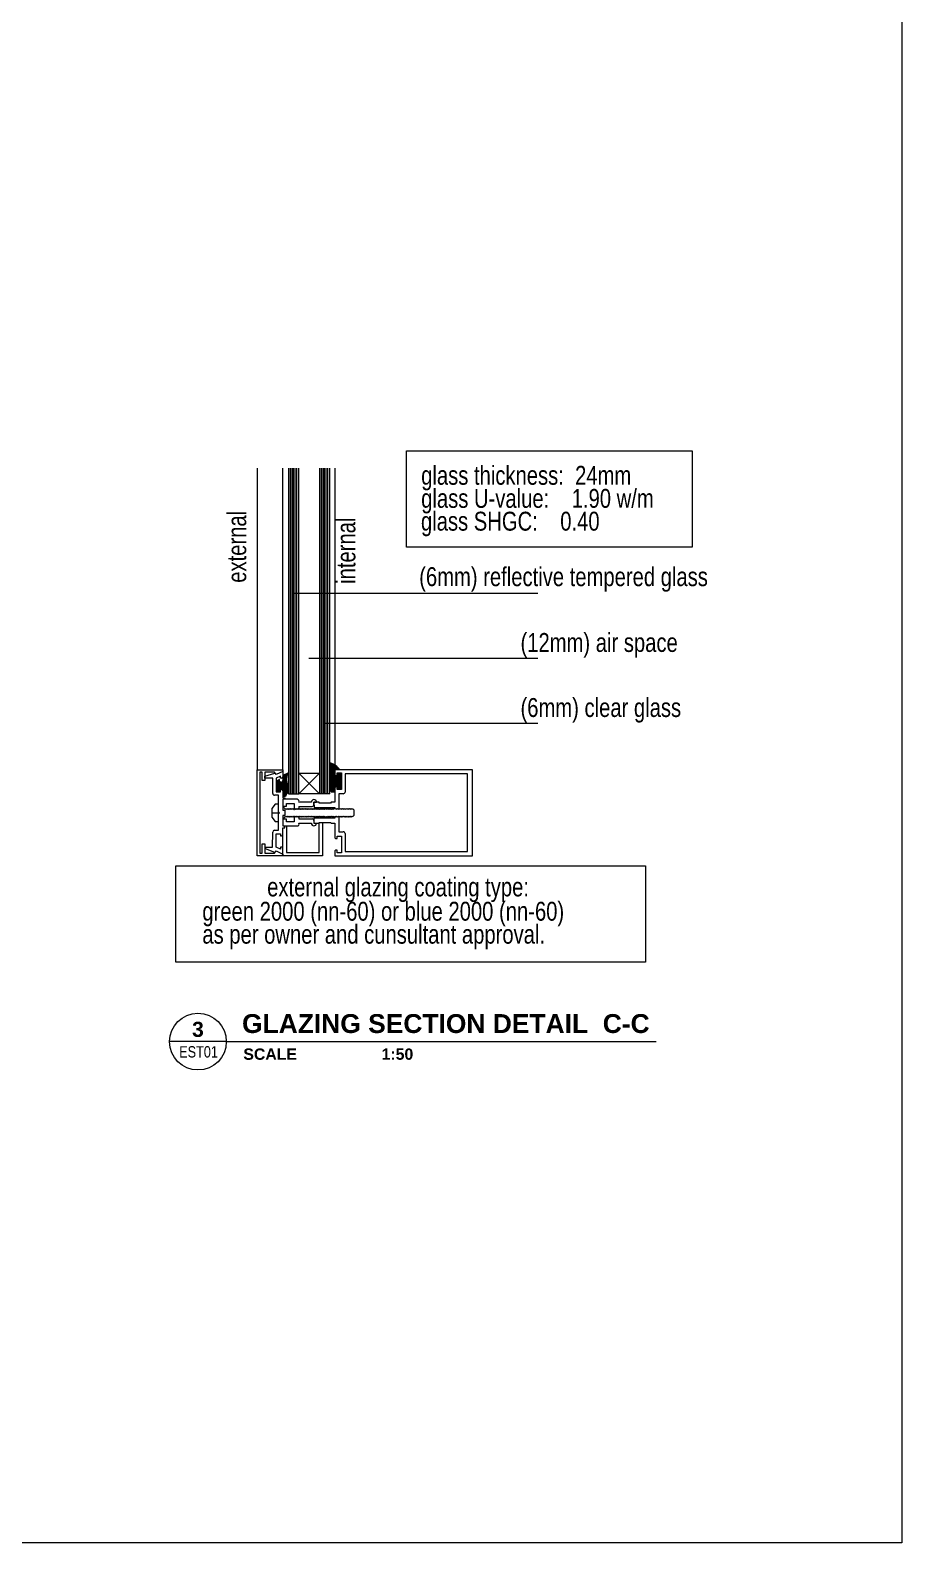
# Model space of a CAD drawing. Header units: millimetres. Extents: x -9083 to 924194, y -232449 to 321637.
# Drawn here: x 35065 to 46597, y -158510 to -138496 of the extents above; entities that cross this region are included whole.
import ezdxf
from ezdxf.enums import TextEntityAlignment as Align

# ---------------------------------------------------------------- set-up
doc = ezdxf.new("R2010")
doc.units = ezdxf.units.MM
doc.header["$LTSCALE"] = 400
doc.header["$MEASUREMENT"] = 0
doc.layers.get('Defpoints').update_dxf_attribs({"color": 8, "lineweight": 5})
for name, color, linetype, lineweight in [('GENERAL TEXT', 4, 'Continuous', 5), ('REFER TILTLE 100', 7, 'Continuous', 5), ('TEXT DRAWING TITLE', 7, 'Continuous', 5), ('WINDOWS', 5, 'Continuous', 5)]:
    doc.layers.add(name, color=color, linetype=linetype, lineweight=lineweight)
doc.styles.add('arial', font='arial.ttf', dxfattribs={"width": 0.8, "height": 2.2})
doc.styles.add('ARIAL-TITLE', font='arialbd.ttf')
doc.styles.get("Standard").update_dxf_attribs({"font": 'GOTHIC.TTF', "height": 220})

# ---------------------------------------------------------------- blocks, each defined once
blk = doc.blocks.new('A-DETAIL-TITLE-100')
at = {"layer": 'TEXT DRAWING TITLE', "linetype": 'Continuous'}
blk.add_line((0, 0), (-1500, 0), dxfattribs=at)
blk.add_circle((-750, 0), 750, dxfattribs=at)
at = {"layer": 'TEXT DRAWING TITLE', "style": 'ARIAL-TITLE'}
for tag, p, height in [('TITLE1', (450, 937), 500), ('SCALE1', (450, -480), 300), ('SCALE2', (2479, -480), 300)]:
    blk.add_attdef(tag, p, '', height=height, dxfattribs=at)
at = {"layer": 'TEXT DRAWING TITLE', "linetype": 'Continuous', "style": 'ARIAL-TITLE'}
blk.add_attdef('DRWG-NO', text='', height=400, dxfattribs=at).set_placement((-751, 326), align=Align.MIDDLE)
at = {"layer": 'TEXT DRAWING TITLE', "color": 7, "style": 'ARIAL-TITLE'}
blk.add_attdef('TITLE2_001', (435, 228), '', height=500, dxfattribs=at)
at = {"layer": 'TEXT DRAWING TITLE', "linetype": 'Continuous', "style": 'arial', "width": 0.8}
blk.add_attdef('DRAWING-REF', text='', height=300, dxfattribs=at).set_placement((-735, -270), align=Align.MIDDLE)

msp = doc.modelspace()

# ---------------------------------------------------------------- hatches: boundary and pattern name
at = {"layer": 'GENERAL TEXT'}
h = msp.add_hatch(color=256, dxfattribs=at)
edge = h.paths.add_edge_path()
edge.add_ellipse((38548.66209, -145943.8313), major_axis=(57.22391, 14.85171), ratio=0.9999999879, start_angle=-14.549352033, end_angle=345.450647967)
h = msp.add_hatch(color=256, dxfattribs=at)
edge = h.paths.add_edge_path()
edge.add_ellipse((38750.50496, -146804.65013), major_axis=(57.22391, 14.85171), ratio=0.9999999879, start_angle=-14.549352033, end_angle=345.450647967)
h = msp.add_hatch(color=256, dxfattribs=at)
edge = h.paths.add_edge_path()
edge.add_ellipse((38958.96581, -147665.46895), major_axis=(57.22391, 14.85171), ratio=0.9999999879, start_angle=-14.549352033, end_angle=345.450647967)
at = {"layer": 'WINDOWS'}
h = msp.add_hatch(dxfattribs=at)
h.set_pattern_fill('ANSI31', color=256, scale=0.091767, style=0)
h.set_pattern_definition([(45, (35583.801, -128679.983), (-5.0724236, 5.0724236), [])])
edge = h.paths.add_edge_path()
edge.add_line((39184.23061, -148320.41034), (39127.91441, -148320.41034))
edge.add_line((39127.91441, -148320.41034), (39127.91441, -148354.60232))
edge.add_ellipse((39115.09241, -148337.50633), major_axis=(-20.66546, 5.44197), ratio=0.9999999676, start_angle=14.753138102, end_angle=141.623039123, ccw=False)
edge.add_line((39093.72243, -148337.50633), (39093.72243, -148280.18449))
edge.add_line((39093.72243, -148280.18449), (39098.75067, -148280.18449))
edge.add_line((39098.75066, -148280.18449), (39098.75066, -148222.26949))
edge.add_ellipse((38943.9277, -148449.01665), major_axis=(-239.12211, 134.92606), ratio=0.9999999683, start_angle=265.108859476, end_angle=279.901492709)
edge.add_ellipse((38732.20333, -148276.70716), major_axis=(19.86361, 314.96873), ratio=0.9999999935, start_angle=252.926105953, end_angle=289.507092701, ccw=False)
edge.add_line((39027.45835, -148388.17165), (39027.41327, -148519.62418))
edge.add_ellipse((38951.9263, -148574.83888), major_axis=(-77.48507, 52.37377), ratio=0.9999999901, start_angle=214.055576912, end_angle=250.239051839, ccw=False)
edge.add_line((39045.45141, -148574.83888), (39093.72244, -148574.83888))
edge.add_line((39093.72243, -148574.83888), (39093.72243, -148524.55656))
edge.add_ellipse((39119.36641, -148533.10455), major_axis=(-26.1328, 6.91077), ratio=0.9999999808, start_angle=266.377722435, end_angle=356.377728084, ccw=False)
edge.add_line((39127.91441, -148507.46057), (39127.91441, -148541.65255))
edge.add_line((39127.91441, -148541.65255), (39184.23061, -148541.65255))
edge.add_line((39184.23061, -148541.65255), (39184.23061, -148320.41034))
edge = h.paths.add_edge_path(flags=17)
edge.add_line((39098.75066, -148222.26949), (39098.75066, -148280.18449))
edge.add_line((39098.75066, -148280.18449), (39160.44588, -148280.18449))
edge.add_ellipse((38943.9277, -148449.01665), major_axis=(-200.54571, 187.52558), ratio=0.9999999879, start_angle=261.024069878, end_angle=278.753135816)
edge = h.paths.add_edge_path()
edge.add_ellipse((38681.30614, -148412.05753), major_axis=(22.86567, 223.85348), ratio=0.9999999956, start_angle=73.450870058, end_angle=122.530514324, ccw=False)
edge.add_line((38473.2386, -148326.3772), (38408.87723, -148357.29031))
edge.add_line((38408.87724, -148357.29031), (38408.87724, -148421.98063))
edge.add_ellipse((38386.65245, -148421.98063), major_axis=(15.12234, 16.28668), ratio=0.9999999391, start_angle=228.329610912, end_angle=312.876988932, ccw=False)
edge.add_ellipse((38386.08953, -148416.08334), major_axis=(28.0668, 2.14811), ratio=0.9999999459, start_angle=212.671749399, end_angle=271.075979461, ccw=False)
edge.add_line((38363.62315, -148433.04274), (38363.62315, -148408.90722))
edge.add_line((38363.62315, -148408.90722), (38317.36341, -148433.21764))
edge.add_line((38317.36342, -148433.21764), (38317.36342, -148571.82194))
edge.add_line((38317.36342, -148571.82194), (38374.68526, -148571.82194))
edge.add_line((38374.68526, -148571.82194), (38374.68526, -148544.66949))
edge.add_line((38374.68526, -148544.66949), (38391.78125, -148544.66949))
edge.add_ellipse((38391.78125, -148561.76547), major_axis=(-13.9328, 9.90706), ratio=0.9999999341, start_angle=215.415129935, end_angle=305.415126369, ccw=False)
edge.add_line((38408.87724, -148561.76547), (38408.87724, -148637.12698))
edge.add_line((38408.87724, -148637.12698), (38442.86909, -148637.12698))
edge.add_ellipse((38564.40025, -148671.10639), major_axis=(48.46623, 116.51372), ratio=0.9999999882, start_angle=64.392580151, end_angle=96.96516794, ccw=False)
edge.add_line((38480.27814, -148577.04316), (38480.27814, -148513.15628))

# ---------------------------------------------------------------- linework, layer by layer
at = {"layer": 'Defpoints'}
msp.add_lwpolyline([(900, -118224.60837), (46596.80779, -118224.60837), (46596.80779, -158509.95437), (900, -158509.95437)], close=True, dxfattribs=at)
at = {"layer": 'GENERAL TEXT'}
for p, q in [((40041.61146, -144061.3757, 0.01189), (43823.81306, -144061.3757, 0.01189)), ((40041.61146, -145334.18306, 0.01189), (40041.61146, -144061.3757, 0.01189)), ((43823.81306, -144061.3757, 0.01189), (43823.81306, -145334.18306, 0.01189)), ((43823.81306, -145334.18306, 0.01189), (40041.61146, -145334.18306, 0.01189)), ((38548.66209, -145943.8313, 0.01189), (41781.32464, -145943.8313, 0.01189)), ((38750.50496, -146804.65013, 0.01189), (41781.32464, -146804.65013, 0.01189)), ((38958.96581, -147665.46895, 0.01189), (41781.32464, -147665.46895, 0.01189)), ((36992.30967, -149552.7141, 0.01189), (43205.70405, -149552.7141, 0.01189)), ((36992.30967, -150825.52146, 0.01189), (36992.30967, -149552.7141, 0.01189)), ((43205.70405, -149552.7141, 0.01189), (43205.70405, -150825.52146, 0.01189)), ((43205.70405, -150825.52146, 0.01189), (36992.30967, -150825.52146, 0.01189))]:
    msp.add_line(p, q, dxfattribs=at)
at = {"layer": 'TEXT DRAWING TITLE', "linetype": 'Continuous'}
msp.add_line((37659.61533, -151878.96185), (43347.29072, -151878.96185), dxfattribs=at)
at = {"layer": 'WINDOWS'}
for p, q in [((38066.95746, -144290.78525, 0.01189), (38066.95746, -148280.18449, 0.01189)), ((38408.87724, -148280.18449, 0.01189), (38408.87724, -144290.78525, 0.01189)), ((38480.27814, -144290.78525, 0.01189), (38480.27814, -148599.98004, 0.01189)), ((38503.408, -144290.78525, 0.01189), (38503.408, -148599.98004, 0.01189)), ((38526.53787, -144290.78525, 0.01189), (38526.53787, -148599.98004, 0.01189)), ((38548.66209, -148599.98004, 0.01189), (38548.66209, -144290.78525, 0.01189)), ((38571.79195, -148599.98004, 0.01189), (38571.79195, -144290.78525, 0.01189)), ((38593.91618, -148599.98004, 0.01189), (38593.91618, -144290.78525, 0.01189)), ((38617.04604, -148599.98004, 0.01189), (38617.04604, -144290.78525, 0.01189)), ((38890.58186, -144290.78525, 0.01189), (38890.58186, -148599.98004, 0.01189)), ((38913.71172, -144290.78525, 0.01189), (38913.71172, -148599.98004, 0.01189)), ((38936.84159, -144290.78525, 0.01189), (38936.84159, -148599.98004, 0.01189)), ((38958.96581, -148599.98004, 0.01189), (38958.96581, -144290.78525, 0.01189)), ((38982.09568, -148599.98004, 0.01189), (38982.09568, -144290.78525, 0.01189)), ((39004.2199, -148599.98004, 0.01189), (39004.2199, -144290.78525, 0.01189)), ((39027.34977, -148599.98004, 0.01189), (39027.34977, -144290.78525, 0.01189)), ((39098.75066, -148222.26949, 0.01189), (39098.75066, -144290.78525, 0.01189)), ((38066.95746, -148280.18449, 0.01189), (38408.87724, -148280.18449, 0.01189)), ((38066.95746, -149420.58749, 0.01189), (38066.95746, -148280.18449, 0.01189)), ((38066.95746, -148280.18449, 0.01189), (38408.87724, -148280.18449, 0.01189)), ((38408.87724, -148302.30871, 0.01189), (38317.36342, -148343.54021, 0.01189)), ((38408.87724, -148280.18449, 0.01189), (38408.87724, -148376.72654, 0.01189)), ((40917.96499, -148280.18449, 0.01189), (39093.72243, -148280.18449, 0.01189)), ((39093.72243, -148280.18449, 0.01189), (39093.72243, -148337.50633, 0.01189)), ((40917.96499, -149420.58749, 0.01189), (40917.96499, -148280.18449, 0.01189)), ((38135.34142, -148314.37646, 0.01189), (38101.14944, -148314.37646, 0.01189)), ((38101.14944, -148314.37646, 0.01189), (38101.14944, -149386.39551, 0.01189)), ((38135.34142, -148421.98063, 0.01189), (38135.34142, -148314.37646, 0.01189)), ((38169.5334, -148421.98063, 0.01189), (38135.34142, -148421.98063, 0.01189)), ((38295.23919, -148314.37646, 0.01189), (38169.5334, -148314.37646, 0.01189)), ((38169.5334, -148314.37646, 0.01189), (38169.5334, -148421.98063, 0.01189)), ((38169.5334, -148368.17854, 0.01189), (38303.28437, -148325.43857, 0.01189)), ((38169.5334, -148393.82253, 0.01189), (38169.5334, -148368.17854, 0.01189)), ((38273.11497, -148393.82253, 0.01189), (38169.5334, -148393.82253, 0.01189)), ((38273.11497, -148594.95181, 0.01189), (38273.11497, -148393.82253, 0.01189)), ((38317.36342, -148343.54021, 0.01189), (38295.23919, -148314.37646, 0.01189)), ((38374.68526, -148366.67007, 0.01189), (38317.36342, -148393.82253, 0.01189)), ((38317.36342, -148393.82253, 0.01189), (38317.36342, -148571.82194, 0.01189)), ((38363.62315, -148408.90722, 0.01189), (38317.36342, -148433.21764, 0.01189)), ((38363.62315, -148433.04274, 0.01189), (38363.62315, -148408.90722, 0.01189)), ((38374.68526, -148393.82253, 0.01189), (38374.68526, -148366.67007, 0.01189)), ((38391.78125, -148393.82253, 0.01189), (38374.68526, -148393.82253, 0.01189)), ((38473.2386, -148326.3772, 0.01189), (38408.87724, -148357.29031, 0.01189)), ((38408.87724, -148357.29031, 0.01189), (38408.87724, -148421.98063, 0.01189)), ((38617.04604, -148325.43857, 0.01189), (38890.58186, -148325.43857, 0.01189)), ((38617.04604, -148599.98004, 0.01189), (38617.04604, -148325.43857, 0.01189)), ((38890.58186, -148325.43857, 0.01189), (38617.04604, -148599.98004, 0.01189)), ((38754.31585, -148463.21305, 0.01189), (38617.04604, -148325.43857, 0.01189)), ((38617.04604, -148325.43857, 0.01189), (38890.58186, -148599.98004, 0.01189)), ((38617.04604, -148599.98004, 0.01189), (38754.31585, -148463.21305, 0.01189)), ((38890.58186, -148325.43857, 0.01189), (38890.58186, -148599.98004, 0.01189)), ((39027.45835, -148388.17165, 0.01189), (39027.41327, -148519.62418, 0.01189)), ((39127.91441, -148354.60232, 0.01189), (39127.91441, -148320.41034, 0.01189)), ((39127.91441, -148320.41034, 0.01189), (39184.23061, -148320.41034, 0.01189)), ((39184.23061, -148320.41034, 0.01189), (39184.23061, -148541.65255, 0.01189)), ((40849.58102, -148336.50068, 0.01189), (39230.49034, -148336.50068, 0.01189)), ((39230.49034, -148336.50068, 0.01189), (39230.49034, -148575.84452, 0.01189)), ((40849.58102, -149363.26565, 0.01189), (40849.58102, -148336.50068, 0.01189)), ((38351.5554, -148617.07603, 0.01189), (38295.23919, -148617.07603, 0.01189)), ((38317.36342, -148571.82194, 0.01189), (38374.68526, -148571.82194, 0.01189)), ((38351.5554, -148841.33517, 0.01189), (38351.5554, -148617.07603, 0.01189)), ((38374.68526, -148571.82194, 0.01189), (38374.68526, -148544.66949, 0.01189)), ((38374.68526, -148544.66949, 0.01189), (38391.78125, -148544.66949, 0.01189)), ((38408.87724, -148561.76547, 0.01189), (38408.87724, -148651.268, 0.01189)), ((38442.86909, -148637.12698, 0.01189), (38408.87724, -148637.12698, 0.01189)), ((38408.87724, -148651.268, 0.01189), (38432.0071, -148651.268, 0.01189)), ((38597.93876, -148672.38658, 0.01189), (38408.87724, -148672.38658, 0.01189)), ((38408.87724, -148672.38658, 0.01189), (38408.87724, -148816.19401, 0.01189)), ((38432.0071, -148651.268, 0.01189), (38432.0071, -148672.38658, 0.01189)), ((38480.27814, -148599.98004, 0.01189), (38617.04604, -148599.98004, 0.01189)), ((38890.58186, -148599.98004, 0.01189), (38617.04604, -148599.98004, 0.01189)), ((39027.34977, -148599.98004, 0.01189), (38890.58186, -148599.98004, 0.01189)), ((39045.45141, -148574.83888, 0.01189), (39093.72243, -148574.83888, 0.01189)), ((39093.72243, -148524.55656, 0.01189), (39093.72243, -148710.60114, 0.01189)), ((39127.91441, -148541.65255, 0.01189), (39127.91441, -148507.46057, 0.01189)), ((39184.23061, -148541.65255, 0.01189), (39127.91441, -148541.65255, 0.01189)), ((39207.36047, -148598.97439, 0.01189), (39150.03863, -148598.97439, 0.01189)), ((39150.03863, -148598.97439, 0.01189), (39150.03863, -148795.07544, 0.01189)), ((38306.30131, -148735.7423, 0.01189), (38261.04722, -148793.06414, 0.01189)), ((38261.04722, -148793.06414, 0.01189), (38261.04722, -148906.70219, 0.01189)), ((38261.04722, -148849.88317, 0.01189), (38363.62315, -148850.38599, 0.01189)), ((38351.5554, -148735.7423, 0.01189), (38306.30131, -148735.7423, 0.01189)), ((38363.62315, -148850.38599, 0.01189), (38351.5554, -148841.33517, 0.01189)), ((38351.5554, -148858.43116, 0.01189), (38363.62315, -148850.38599, 0.01189)), ((38351.5554, -149082.6903, 0.01189), (38351.5554, -148858.43116, 0.01189)), ((38408.87724, -148763.9004, 0.01189), (38454.13133, -148763.9004, 0.01189)), ((38408.87724, -148782.00203, 0.01189), (38425.97322, -148782.00203, 0.01189)), ((38408.87724, -148816.19401, 0.01189), (38432.0071, -148816.19401, 0.01189)), ((38432.0071, -148884.57797, 0.01189), (38408.87724, -148884.57797, 0.01189)), ((38408.87724, -148884.57797, 0.01189), (38408.87724, -149025.36846, 0.01189)), ((38425.97322, -148782.00203, 0.01189), (38438.04099, -148806.13755, 0.01189)), ((38425.97322, -148919.77559, 0.01189), (38438.04099, -148895.64008, 0.01189)), ((38432.0071, -148816.19401, 0.01189), (38432.0071, -148884.57797, 0.01189)), ((38438.04099, -148806.13755, 0.01189), (38449.10309, -148795.07544, 0.01189)), ((38438.04099, -148895.64008, 0.01189), (38449.10309, -148906.70219, 0.01189)), ((38449.10309, -148795.07544, 0.01189), (38461.17085, -148806.13755, 0.01189)), ((38449.10309, -148906.70219, 0.01189), (38461.17085, -148895.64008, 0.01189)), ((38454.13133, -148763.9004, 0.01189), (38454.13133, -148729.70842, 0.01189)), ((38454.13133, -148729.70842, 0.01189), (38557.7129, -148729.70842, 0.01189)), ((38461.17085, -148806.13755, 0.01189), (38472.23296, -148795.07544, 0.01189)), ((38461.17085, -148895.64008, 0.01189), (38472.23296, -148906.70219, 0.01189)), ((38472.23296, -148795.07544, 0.01189), (38483.29508, -148806.13755, 0.01189)), ((38472.23296, -148906.70219, 0.01189), (38483.29508, -148895.64008, 0.01189)), ((38483.29508, -148806.13755, 0.01189), (38495.36283, -148795.07544, 0.01189)), ((38483.29508, -148895.64008, 0.01189), (38495.36283, -148906.70219, 0.01189)), ((38495.36283, -148795.07544, 0.01189), (38506.42494, -148805.1319, 0.01189)), ((38495.36283, -148906.70219, 0.01189), (38506.42494, -148896.64572, 0.01189)), ((38506.42494, -148805.1319, 0.01189), (38517.48705, -148794.06979, 0.01189)), ((38506.42494, -148896.64572, 0.01189), (38517.48705, -148907.70783, 0.01189)), ((38517.48705, -148794.06979, 0.01189), (38528.54916, -148805.1319, 0.01189)), ((38517.48705, -148907.70783, 0.01189), (38528.54916, -148896.64572, 0.01189)), ((38528.54916, -148805.1319, 0.01189), (38540.61691, -148794.06979, 0.01189)), ((38528.54916, -148896.64572, 0.01189), (38540.61691, -148907.70783, 0.01189)), ((38540.61691, -148794.06979, 0.01189), (38551.67903, -148805.1319, 0.01189)), ((38540.61691, -148907.70783, 0.01189), (38551.67903, -148896.64572, 0.01189)), ((38551.67903, -148805.1319, 0.01189), (38557.7129, -148805.1319, 0.01189)), ((38551.67903, -148896.64572, 0.01189), (38557.7129, -148896.64572, 0.01189)), ((38557.7129, -148729.70842, 0.01189), (38557.7129, -148805.1319, 0.01189)), ((38557.7129, -148805.1319, 0.01189), (38563.74679, -148805.1319, 0.01189)), ((38557.7129, -148896.64572, 0.01189), (38557.7129, -148969.05226, 0.01189)), ((38557.7129, -148896.64572, 0.01189), (38563.74679, -148896.64572, 0.01189)), ((38563.74679, -148805.1319, 0.01189), (38563.74679, -148794.06979, 0.01189)), ((38563.74679, -148794.06979, 0.01189), (38574.80889, -148805.1319, 0.01189)), ((38563.74679, -148896.64572, 0.01189), (38563.74679, -148907.70783, 0.01189)), ((38563.74679, -148907.70783, 0.01189), (38574.80889, -148896.64572, 0.01189)), ((38574.80889, -148805.1319, 0.01189), (38585.87101, -148794.06979, 0.01189)), ((38574.80889, -148896.64572, 0.01189), (38585.87101, -148907.70783, 0.01189)), ((38585.87101, -148794.06979, 0.01189), (38597.93876, -148805.1319, 0.01189)), ((38585.87101, -148907.70783, 0.01189), (38597.93876, -148896.64572, 0.01189)), ((38597.93876, -148805.1319, 0.01189), (38607.99522, -148794.06979, 0.01189)), ((38597.93876, -148896.64572, 0.01189), (38607.99522, -148907.70783, 0.01189)), ((38607.99522, -148794.06979, 0.01189), (38619.05733, -148808.34038, 0.01189)), ((38607.99522, -148907.70783, 0.01189), (38619.05733, -148893.43724, 0.01189)), ((38619.05733, -148808.34038, 0.01189), (38631.12508, -148794.06979, 0.01189)), ((38619.05733, -148893.43724, 0.01189), (38631.12508, -148907.70783, 0.01189)), ((38784.98899, -148710.60114, 0.01189), (38621.06863, -148710.60114, 0.01189)), ((38621.06863, -148766.91734, 0.01189), (38797.05675, -148766.91734, 0.01189)), ((38621.06863, -148766.91734, 0.01189), (38621.06863, -148805.96195, 0.01189)), ((38621.06863, -148895.81567, 0.01189), (38621.06863, -148931.84335, 0.01189)), ((38631.12508, -148794.06979, 0.01189), (38642.1872, -148805.1319, 0.01189)), ((38631.12508, -148907.70783, 0.01189), (38642.1872, -148896.64572, 0.01189)), ((38642.1872, -148805.1319, 0.01189), (38653.24931, -148794.06979, 0.01189)), ((38642.1872, -148896.64572, 0.01189), (38653.24931, -148907.70783, 0.01189)), ((38653.24931, -148794.06979, 0.01189), (38664.31141, -148805.1319, 0.01189)), ((38653.24931, -148907.70783, 0.01189), (38664.31141, -148896.64572, 0.01189)), ((38664.31141, -148805.1319, 0.01189), (38676.37918, -148794.06979, 0.01189)), ((38664.31141, -148896.64572, 0.01189), (38676.37918, -148907.70783, 0.01189)), ((38676.37918, -148794.06979, 0.01189), (38687.44129, -148805.1319, 0.01189)), ((38676.37918, -148907.70783, 0.01189), (38687.44129, -148896.64572, 0.01189)), ((38687.44129, -148805.1319, 0.01189), (38698.5034, -148794.06979, 0.01189)), ((38687.44129, -148896.64572, 0.01189), (38698.5034, -148907.70783, 0.01189)), ((38698.5034, -148794.06979, 0.01189), (38710.57116, -148805.1319, 0.01189)), ((38698.5034, -148907.70783, 0.01189), (38710.57116, -148896.64572, 0.01189)), ((38710.57116, -148805.1319, 0.01189), (38721.63327, -148794.06979, 0.01189)), ((38710.57116, -148896.64572, 0.01189), (38721.63327, -148907.70783, 0.01189)), ((38721.63327, -148794.06979, 0.01189), (38732.69538, -148806.13755, 0.01189)), ((38721.63327, -148907.70783, 0.01189), (38732.69538, -148895.64008, 0.01189)), ((38732.69538, -148806.13755, 0.01189), (38744.76313, -148794.06979, 0.01189)), ((38732.69538, -148895.64008, 0.01189), (38744.76313, -148907.70783, 0.01189)), ((38744.76313, -148794.06979, 0.01189), (38755.82524, -148805.1319, 0.01189)), ((38744.76313, -148907.70783, 0.01189), (38755.82524, -148896.64572, 0.01189)), ((38755.82524, -148805.1319, 0.01189), (38767.893, -148794.06979, 0.01189)), ((38755.82524, -148896.64572, 0.01189), (38767.893, -148907.70783, 0.01189)), ((38767.893, -148794.06979, 0.01189), (38777.94947, -148806.13755, 0.01189)), ((38767.893, -148907.70783, 0.01189), (38777.94947, -148895.64008, 0.01189)), ((38777.94947, -148806.13755, 0.01189), (38790.01722, -148795.07544, 0.01189)), ((38777.94947, -148895.64008, 0.01189), (38790.01722, -148906.70219, 0.01189)), ((38790.01722, -148795.07544, 0.01189), (38800.5784, -148806.59673, 0.01189)), ((38790.01722, -148906.70219, 0.01189), (38800.5784, -148895.18089, 0.01189)), ((38800.5784, -148806.59673, 0.01189), (38813.14708, -148795.07544, 0.01189)), ((38800.5784, -148895.18089, 0.01189), (38813.14708, -148906.70219, 0.01189)), ((38813.14708, -148795.07544, 0.01189), (38824.2092, -148806.13755, 0.01189)), ((38813.14708, -148906.70219, 0.01189), (38824.2092, -148895.64008, 0.01189)), ((38887.56492, -148710.60114, 0.01189), (38819.18096, -148710.60114, 0.01189)), ((38819.18096, -148710.60114, 0.01189), (38822.19791, -148778.98509, 0.01189)), ((38819.18096, -148744.79312, 0.01189), (38819.18096, -148710.60114, 0.01189)), ((38819.18096, -148710.60114, 0.01189), (38853.37294, -148710.60114, 0.01189)), ((38822.19791, -148778.98509, 0.01189), (39093.72243, -148778.98509, 0.01189)), ((38824.2092, -148806.13755, 0.01189), (38834.72071, -148794.57489, 0.01189)), ((38824.2092, -148895.64008, 0.01189), (38834.72071, -148907.20273, 0.01189)), ((38834.72071, -148794.57489, 0.01189), (38846.33342, -148805.1319, 0.01189)), ((38834.72071, -148907.20273, 0.01189), (38846.33342, -148896.64572, 0.01189)), ((38846.33342, -148805.1319, 0.01189), (38857.89836, -148793.56697, 0.01189)), ((38846.33342, -148896.64572, 0.01189), (38857.89836, -148908.21066, 0.01189)), ((38857.89836, -148793.56697, 0.01189), (38869.46329, -148805.1319, 0.01189)), ((38857.89836, -148908.21066, 0.01189), (38869.46329, -148896.64572, 0.01189)), ((38869.46329, -148805.1319, 0.01189), (38880.5254, -148794.06979, 0.01189)), ((38869.46329, -148896.64572, 0.01189), (38880.5254, -148907.70783, 0.01189)), ((38880.5254, -148794.06979, 0.01189), (38892.59316, -148806.13755, 0.01189)), ((38880.5254, -148907.70783, 0.01189), (38892.59316, -148895.64008, 0.01189)), ((38887.56492, -148721.66325, 0.01189), (38887.56492, -148710.60114, 0.01189)), ((39036.40059, -148721.66325, 0.01189), (38887.56492, -148721.66325, 0.01189)), ((38892.59316, -148806.13755, 0.01189), (38904.15808, -148794.57261, 0.01189)), ((38892.59316, -148895.64008, 0.01189), (38904.15808, -148907.20501, 0.01189)), ((38904.15808, -148794.57261, 0.01189), (38914.71738, -148805.1319, 0.01189)), ((38904.15808, -148907.20501, 0.01189), (38914.71738, -148896.64572, 0.01189)), ((38914.71738, -148805.1319, 0.01189), (38926.78513, -148794.06979, 0.01189)), ((38914.71738, -148896.64572, 0.01189), (38926.78513, -148907.70783, 0.01189)), ((38926.78513, -148794.06979, 0.01189), (38937.84724, -148805.1319, 0.01189)), ((38926.78513, -148907.70783, 0.01189), (38937.84724, -148896.64572, 0.01189)), ((38937.84724, -148805.1319, 0.01189), (38948.90935, -148794.06979, 0.01189)), ((38937.84724, -148896.64572, 0.01189), (38948.90935, -148907.70783, 0.01189)), ((38948.90935, -148794.06979, 0.01189), (38959.97146, -148805.1319, 0.01189)), ((38948.90935, -148907.70783, 0.01189), (38959.97146, -148896.64572, 0.01189)), ((38959.97146, -148805.1319, 0.01189), (38971.03357, -148794.06979, 0.01189)), ((38959.97146, -148896.64572, 0.01189), (38971.03357, -148907.70783, 0.01189)), ((38971.03357, -148794.06979, 0.01189), (38983.23392, -148804.08852, 0.01189)), ((38971.03357, -148907.70783, 0.01189), (38983.23392, -148897.68911, 0.01189)), ((38983.23392, -148804.08852, 0.01189), (38994.16344, -148794.06979, 0.01189)), ((38983.23392, -148897.68911, 0.01189), (38994.16344, -148907.70783, 0.01189)), ((38994.16344, -148794.06979, 0.01189), (39005.22555, -148805.1319, 0.01189)), ((38994.16344, -148907.70783, 0.01189), (39005.22555, -148896.64572, 0.01189)), ((39005.22555, -148805.1319, 0.01189), (39016.28766, -148794.06979, 0.01189)), ((39005.22555, -148896.64572, 0.01189), (39016.28766, -148907.70783, 0.01189)), ((39016.28766, -148794.06979, 0.01189), (39028.35541, -148805.1319, 0.01189)), ((39016.28766, -148907.70783, 0.01189), (39028.35541, -148896.64572, 0.01189)), ((39028.35541, -148805.1319, 0.01189), (39039.41752, -148794.06979, 0.01189)), ((39028.35541, -148896.64572, 0.01189), (39039.41752, -148907.70783, 0.01189)), ((39047.4627, -148710.60114, 0.01189), (39036.40059, -148721.66325, 0.01189)), ((39039.41752, -148794.06979, 0.01189), (39050.47963, -148805.1319, 0.01189)), ((39039.41752, -148907.70783, 0.01189), (39050.47963, -148896.64572, 0.01189)), ((39093.72243, -148710.60114, 0.01189), (39047.4627, -148710.60114, 0.01189)), ((39050.47963, -148805.1319, 0.01189), (39062.54739, -148794.06979, 0.01189)), ((39050.47963, -148896.64572, 0.01189), (39062.54739, -148907.70783, 0.01189)), ((39062.54739, -148794.06979, 0.01189), (39073.6095, -148805.1319, 0.01189)), ((39062.54739, -148907.70783, 0.01189), (39073.6095, -148896.64572, 0.01189)), ((39073.6095, -148805.1319, 0.01189), (39084.67161, -148794.06979, 0.01189)), ((39073.6095, -148896.64572, 0.01189), (39084.67161, -148907.70783, 0.01189)), ((39084.67161, -148794.06979, 0.01189), (39093.72243, -148794.06979, 0.01189)), ((39093.72243, -148778.98509, 0.01189), (39093.72243, -148794.06979, 0.01189)), ((39093.72243, -148794.06979, 0.01189), (39102.27042, -148799.09802, 0.01189)), ((39093.72243, -148896.64572, 0.01189), (39093.72243, -148919.77559, 0.01189)), ((39096.73937, -148896.64572, 0.01189), (39093.72243, -148896.64572, 0.01189)), ((39107.80148, -148907.70783, 0.01189), (39096.73937, -148896.64572, 0.01189)), ((39102.27042, -148799.09802, 0.01189), (39107.80148, -148793.06414, 0.01189)), ((39107.80148, -148793.06414, 0.01189), (39118.86359, -148804.12625, 0.01189)), ((39118.86359, -148895.64008, 0.01189), (39107.80148, -148907.70783, 0.01189)), ((39118.86359, -148804.12625, 0.01189), (39129.9257, -148793.06414, 0.01189)), ((39129.9257, -148906.70219, 0.01189), (39118.86359, -148895.64008, 0.01189)), ((39129.9257, -148793.06414, 0.01189), (39140.98781, -148804.12625, 0.01189)), ((39141.99346, -148895.64008, 0.01189), (39129.9257, -148906.70219, 0.01189)), ((39140.98781, -148804.12625, 0.01189), (39152.55274, -148792.56132, 0.01189)), ((39153.05557, -148906.70219, 0.01189), (39141.99346, -148895.64008, 0.01189)), ((39150.03863, -148903.68525, 0.01189), (39150.03863, -149100.79194, 0.01189)), ((39152.55274, -148792.56132, 0.01189), (39164.11768, -148804.12625, 0.01189)), ((39164.11768, -148895.64008, 0.01189), (39153.05557, -148906.70219, 0.01189)), ((39164.11768, -148804.12625, 0.01189), (39175.17979, -148793.06414, 0.01189)), ((39175.68261, -148907.20501, 0.01189), (39164.11768, -148895.64008, 0.01189)), ((39175.17979, -148793.06414, 0.01189), (39186.24189, -148804.12625, 0.01189)), ((39187.24754, -148895.64008, 0.01189), (39175.68261, -148907.20501, 0.01189)), ((39186.24189, -148804.12625, 0.01189), (39198.30965, -148793.06414, 0.01189)), ((39198.30965, -148906.70219, 0.01189), (39187.24754, -148895.64008, 0.01189)), ((39198.30965, -148793.06414, 0.01189), (39209.37177, -148804.12625, 0.01189)), ((39209.87459, -148895.13725, 0.01189), (39198.30965, -148906.70219, 0.01189)), ((39209.37177, -148804.12625, 0.01189), (39220.43388, -148793.06414, 0.01189)), ((39221.43952, -148906.70219, 0.01189), (39209.87459, -148895.13725, 0.01189)), ((39220.43388, -148793.06414, 0.01189), (39232.50163, -148804.12625, 0.01189)), ((39232.50163, -148895.64008, 0.01189), (39221.43952, -148906.70219, 0.01189)), ((39232.50163, -148804.12625, 0.01189), (39243.56374, -148793.06414, 0.01189)), ((39243.56374, -148906.70219, 0.01189), (39232.50163, -148895.64008, 0.01189)), ((39243.56374, -148793.06414, 0.01189), (39254.62585, -148804.12625, 0.01189)), ((39256.13242, -148895.18089, 0.01189), (39243.56374, -148906.70219, 0.01189)), ((39254.62585, -148804.12625, 0.01189), (39266.69361, -148793.06414, 0.01189)), ((39266.69361, -148906.70219, 0.01189), (39256.13242, -148895.18089, 0.01189)), ((39266.69361, -148793.06414, 0.01189), (39277.75572, -148804.12625, 0.01189)), ((39279.28506, -148895.16002, 0.01189), (39266.69361, -148906.70219, 0.01189)), ((39277.75572, -148804.12625, 0.01189), (39289.82348, -148793.06414, 0.01189)), ((39290.3263, -148907.20501, 0.01189), (39279.28506, -148895.16002, 0.01189)), ((39289.82348, -148793.06414, 0.01189), (39300.88559, -148804.12625, 0.01189)), ((39300.88559, -148896.64572, 0.01189), (39290.3263, -148907.20501, 0.01189)), ((39300.88559, -148804.12625, 0.01189), (39311.9477, -148793.06414, 0.01189)), ((39311.9477, -148906.70219, 0.01189), (39300.88559, -148896.64572, 0.01189)), ((39311.9477, -148793.06414, 0.01189), (39323.0098, -148804.12625, 0.01189)), ((39323.0098, -148895.64008, 0.01189), (39311.9477, -148906.70219, 0.01189)), ((39323.0098, -148804.12625, 0.01189), (39330.04933, -148797.08673, 0.01189)), ((39331.05498, -148902.6796, 0.01189), (39323.0098, -148895.64008, 0.01189)), ((39330.04933, -148797.08673, 0.01189), (39335.07757, -148800.10367, 0.01189)), ((39346.13967, -148887.5949, 0.01189), (39331.05498, -148902.6796, 0.01189)), ((39335.07757, -148800.10367, 0.01189), (39346.13967, -148811.16578, 0.01189)), ((39346.13967, -148811.16578, 0.01189), (39346.13967, -148887.5949, 0.01189)), ((38261.04722, -148906.70219, 0.01189), (38306.30131, -148964.02403, 0.01189)), ((38272.10933, -149306.94945, 0.01189), (38273.11525, -149105.70958, 0.01189)), ((38295.23919, -149082.6903, 0.01189), (38351.5554, -149082.6903, 0.01189)), ((38306.30131, -148964.02403, 0.01189), (38351.5554, -148964.02403, 0.01189)), ((38408.87724, -148919.77559, 0.01189), (38425.97322, -148919.77559, 0.01189)), ((38454.13133, -148934.86029, 0.01189), (38408.87724, -148934.86029, 0.01189)), ((38408.87724, -149025.36846, 0.01189), (38597.93876, -149025.36846, 0.01189)), ((38408.87724, -149052.52091, 0.01189), (38408.87724, -149048.49833, 0.01189)), ((38408.87724, -149048.49833, 0.01189), (38432.0071, -149048.49833, 0.01189)), ((38408.87724, -149420.58749, 0.01189), (38408.87724, -149052.52091, 0.01189)), ((38432.0071, -149048.49833, 0.01189), (38432.0071, -149025.36846, 0.01189)), ((38432.0071, -149025.36846, 0.01189), (38454.13133, -149026.37411, 0.01189)), ((38454.13133, -148969.05226, 0.01189), (38454.13133, -148934.86029, 0.01189)), ((38557.7129, -148969.05226, 0.01189), (38454.13133, -148969.05226, 0.01189)), ((38454.13133, -149026.37411, 0.01189), (38454.13133, -149374.32776, 0.01189)), ((38621.06863, -148931.84335, 0.01189), (38797.05675, -148931.84335, 0.01189)), ((38621.06863, -148988.15954, 0.01189), (38784.98899, -148988.15954, 0.01189)), ((39093.72243, -148919.77559, 0.01189), (38819.18096, -148919.77559, 0.01189)), ((38819.18096, -148919.77559, 0.01189), (38819.18096, -148988.15954, 0.01189)), ((38819.18096, -148988.15954, 0.01189), (38887.56492, -148988.15954, 0.01189)), ((38887.56492, -148988.15954, 0.01189), (38887.56492, -148977.09743, 0.01189)), ((38887.56492, -148977.09743, 0.01189), (39036.40059, -148977.09743, 0.01189)), ((38887.56492, -149374.32776, 0.01189), (38887.56492, -148988.15954, 0.01189)), ((38933.82465, -148977.09743, 0.01189), (38933.82465, -149420.58749, 0.01189)), ((39036.40059, -148977.09743, 0.01189), (39047.4627, -148988.15954, 0.01189)), ((39047.4627, -148988.15954, 0.01189), (39093.72243, -148988.15954, 0.01189)), ((39084.67161, -148907.70783, 0.01189), (39093.72243, -148907.70783, 0.01189)), ((39093.72243, -148988.15954, 0.01189), (39093.72243, -149175.20977, 0.01189)), ((39150.03863, -149100.79194, 0.01189), (39207.36047, -149100.79194, 0.01189)), ((38135.34142, -149386.39551, 0.01189), (38135.34142, -149261.69536, 0.01189)), ((38135.34142, -149261.69536, 0.01189), (38169.5334, -149261.69536, 0.01189)), ((38169.5334, -149261.69536, 0.01189), (38169.5334, -149386.39551, 0.01189)), ((38317.36342, -149305.9438, 0.01189), (38317.36342, -149127.94439, 0.01189)), ((38317.36342, -149127.94439, 0.01189), (38374.68526, -149127.94439, 0.01189)), ((38374.68526, -149334.1019, 0.01189), (38317.36342, -149305.9438, 0.01189)), ((38374.68526, -149127.94439, 0.01189), (38374.68526, -149156.10249, 0.01189)), ((38374.68526, -149156.10249, 0.01189), (38391.78125, -149156.10249, 0.01189)), ((38391.78125, -149305.9438, 0.01189), (38374.68526, -149305.9438, 0.01189)), ((38374.68526, -149305.9438, 0.01189), (38374.68526, -149334.1019, 0.01189)), ((39110.81842, -149192.30576, 0.01189), (39127.91441, -149192.30576, 0.01189)), ((39127.91441, -149192.30576, 0.01189), (39127.91441, -149158.11378, 0.01189)), ((39127.91441, -149158.11378, 0.01189), (39184.23061, -149158.11378, 0.01189)), ((39184.23061, -149158.11378, 0.01189), (39184.23061, -149379.35599, 0.01189)), ((39230.49034, -149123.92181, 0.01189), (39230.49034, -149363.26565, 0.01189)), ((38933.82465, -149420.58749, 0.01189), (38066.95746, -149420.58749, 0.01189)), ((38101.14944, -149386.39551, 0.01189), (38135.34142, -149386.39551, 0.01189)), ((38169.5334, -149386.39551, 0.01189), (38295.23919, -149386.39551, 0.01189)), ((38176.45648, -149326.22525, 0.01189), (38176.45648, -149306.94945, 0.01189)), ((38176.45648, -149306.94945, 0.01189), (38272.10933, -149306.94945, 0.01189)), ((38303.28437, -149375.3334, 0.01189), (38176.45648, -149326.22525, 0.01189)), ((38295.23919, -149386.39551, 0.01189), (38317.36342, -149356.22612, 0.01189)), ((38317.36342, -149356.22612, 0.01189), (38408.87724, -149397.45762, 0.01189)), ((38408.87724, -149397.45762, 0.01189), (38408.87724, -149420.58749, 0.01189)), ((38454.13133, -149374.32776, 0.01189), (38887.56492, -149374.32776, 0.01189)), ((39093.72243, -149362.26, 0.01189), (39093.72243, -149420.58749, 0.01189)), ((39093.72243, -149420.58749, 0.01189), (40917.96499, -149420.58749, 0.01189)), ((39127.91441, -149345.16401, 0.01189), (39110.81842, -149345.16401, 0.01189)), ((39127.91441, -149379.35599, 0.01189), (39127.91441, -149345.16401, 0.01189)), ((39184.23061, -149379.35599, 0.01189), (39127.91441, -149379.35599, 0.01189)), ((39230.49034, -149363.26565, 0.01189), (40849.58102, -149363.26565, 0.01189))]:
    msp.add_line(p, q, dxfattribs=at)
for centre, major_axis, ratio, start_param, end_param in [((38732.20333, -148276.70716, 0.01189), (19.86361, 314.96873), 0.9999999935, 4.4143933095, 5.0528519719), ((38943.9277, -148449.01665, 0.01189), (-190.58796, 197.63768), 0.9999999963, 4.6074245657, 5.1750353044), ((38386.08953, -148416.08334, 0.01189), (28.0668, 2.14811), 0.9999999459, 3.71182225, 4.7311683617), ((38386.65245, -148421.98063, 0.01189), (15.12234, 16.28668), 0.9999999391, 3.9851034882, 5.4607336086), ((38391.78125, -148376.72654, 0.01189), (14.14307, 9.60451), 0.9999999334, 4.1158303599, 5.6866266242), ((38681.30614, -148412.05753, 0.01189), (22.86567, 223.85348), 0.9999999956, 1.2819595196, 2.1385609077), ((39115.09241, -148337.50633, 0.01189), (-20.66542, 5.44214), 0.9999999676, 0.2574988249, 2.4717963194), ((39119.36641, -148533.10455, 0.01189), (-26.1328, 6.91077), 0.9999999808, 4.6491683143, 6.2199647396), ((38295.23919, -148594.95181, 0.01189), (0.63479, 22.11511), 0.9999999599, 1.5994925152, 3.1702888443), ((38391.78125, -148561.76547, 0.01189), (-13.97055, 9.85376), 0.9999999355, 3.7558828423, 5.3266791054), ((38564.40025, -148671.10639, 0.01189), (48.46623, 116.51372), 0.9999999882, 1.1238625623, 1.6923614652), ((38591.88062, -148702.16046, 0.01189), (30.34315, 1.57422), 0.9999999851, -0.3333378839, 1.3182306823), ((38819.18096, -148710.60114, 0.01189), (-12.40831, 31.86103), 0.9999999623, -0.3713315216, 1.1994168817), ((38819.18096, -148710.60114, 0.01189), (-31.98632, 12.08166), 0.9999999525, 3.5027401067, 5.0735843462), ((38951.9263, -148574.83888, 0.01189), (-86.01796, 36.71318), 0.9999999903, 3.544993979, 4.176514751), ((39207.36047, -148575.84452, 0.01189), (-19.5959, 12.28785), 0.999999953, 2.1308773302, 3.7016736993), ((38797.05675, -148744.79312, 0.01189), (-0.96069, 22.10335), 0.9999999569, 3.0981564192, 4.6689527468), ((38296.27308, -149105.82534, 0.01189), (-14.71066, 17.88562), 0.9999999362, -0.6436422704, 0.877495758), ((38597.93876, -148999.57499, 0.01189), (20.27717, 15.94176), 0.9999999755, 4.0461241118, 6.0753842787), ((38819.18096, -148988.15954, 0.01189), (5.01737, 33.82185), 0.999999971, 1.7180691759, 3.2888655535), ((38797.05675, -148953.96757, 0.01189), (0.961, 22.10334), 0.9999999569, -1.5273460592, 0.0434502684), ((38819.18096, -148988.15954, 0.01189), (32.61578, 10.2617), 0.99999997, 4.4075706289, 5.9783668912), ((39207.36047, -149123.92181, 0.01189), (19.23629, 12.84352), 0.9999999542, -0.5886980821, 0.9820982841), ((38391.78125, -149139.0065, 0.01189), (13.97069, 9.85356), 0.9999999355, 4.0981131557, 5.6689094188), ((38391.78289, -149323.03815, 0.01189), (-14.33638, 9.31048), 0.9999999861, 3.7175672931, 5.2884595044), ((39110.81842, -149175.20977, 0.01189), (-13.69432, 10.23418), 0.9999999398, 0.6417900145, 2.2125863779), ((39110.81842, -149362.26, 0.01189), (-15.57918, 7.04003), 0.9999999628, -1.1463744481, 0.4244219941)]:
    msp.add_ellipse(centre, major_axis=major_axis, ratio=ratio, start_param=start_param, end_param=end_param, dxfattribs=at)

# ---------------------------------------------------------------- block references
at = {"layer": 'TEXT DRAWING TITLE'}
ref = msp.add_blockref('A-DETAIL-TITLE-100', (37659.61533, -151878.96185), dxfattribs=dict(at, xscale=0.5, yscale=0.5, zscale=0.5))
ref.add_attrib('TITLE2_001', 'GLAZING SECTION DETAIL  C-C', (37867.90319, -151764.72516), dxfattribs={"layer": 'REFER TILTLE 100', "color": 7, "height": 250, "style": 'ARIAL-TITLE'})
ref.add_attrib('DRWG-NO', '3', dxfattribs={"layer": 'REFER TILTLE 100', "linetype": 'Continuous', "height": 200, "style": 'ARIAL-TITLE'}).set_placement((37284.06471, -151716.20765), align=Align.MIDDLE)
ref.add_attrib('DRAWING-REF', 'EST01', dxfattribs={"layer": 'REFER TILTLE 100', "linetype": 'Continuous', "height": 150, "style": 'arial', "width": 0.8}).set_placement((37292.31599, -152013.89433), align=Align.MIDDLE)
ref.add_attrib('SCALE1', 'SCALE', (37884.61533, -152119.20987), dxfattribs={"layer": 'REFER TILTLE 100', "height": 150, "style": 'ARIAL-TITLE'})
ref.add_attrib('SCALE2', '              1:50', (38899.11533, -152119.20987), dxfattribs={"layer": 'REFER TILTLE 100', "height": 150, "style": 'ARIAL-TITLE'})

# ---------------------------------------------------------------- texts
at = {"layer": 'GENERAL TEXT', "width": 0.8}
for s, p in [('glass thickness:  24mm', (40238.16075, -144510.02904, 0.01189)), ('glass U-value:    1.90 w/m', (40238.16075, -144815.20337, 0.01189)), ('glass SHGC:    0.40', (40235.2584, -145117.08988, 0.01189)), ('(6mm) reflective tempered glass', (40211.87674, -145851.34742, 0.01189)), ('(12mm) air space', (41552.43016, -146722.09398, 0.01189)), ('(6mm) clear glass', (41552.43016, -147582.91281, 0.01189)), ('external glazing coating type:', (38200.44683, -149957.25366, 0.01189)), ('       green 2000 (nn-60) or blue 2000 (nn-60)', (36822.42914, -150278.43364, 0.01189)), ('       as per owner and cunsultant approval.', (36822.42914, -150582.54092, 0.01189))]:
    msp.add_text(s, height=250, dxfattribs=at).set_placement(p)
for s, p in [('external', (37922.9622, -145806.74968, 0.01189)), ('internal', (39367.23107, -145821.59647, 0.01189))]:
    msp.add_text(s, height=250, rotation=90, dxfattribs=at).set_placement(p)

doc.saveas('drawing.dxf')
